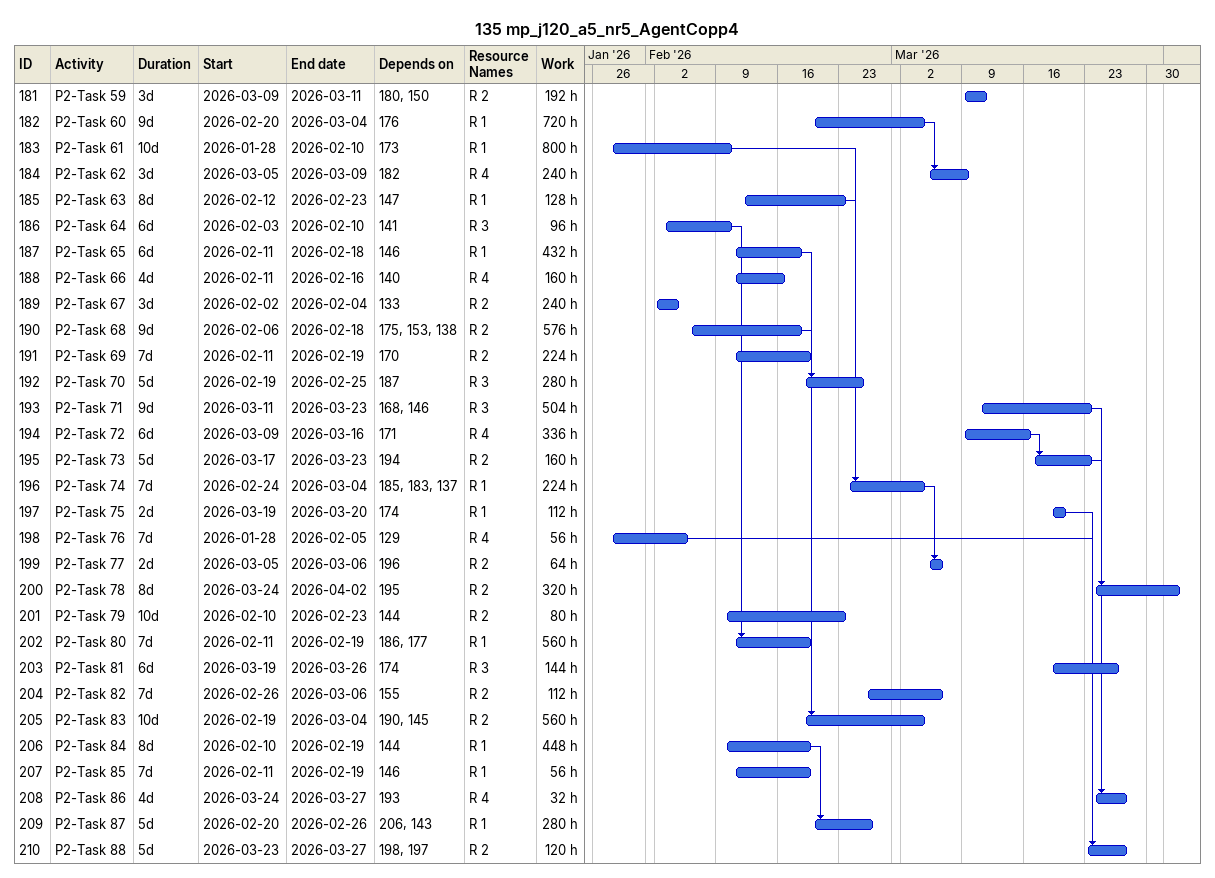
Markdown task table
135 mp_j120_a5_nr5_AgentCopp4

| ID | Task | Duration | Start | Finish | Predecessors | Resources | Work (h) |
|---|---|---|---|---|---|---|---|
| 181 | P2-Task 59 | 3d | 2026-03-09 | 2026-03-11 | 180, 150 | R 2 | 192 |
| 182 | P2-Task 60 | 9d | 2026-02-20 | 2026-03-04 | 176 | R 1 | 720 |
| 183 | P2-Task 61 | 10d | 2026-01-28 | 2026-02-10 | 173 | R 1 | 800 |
| 184 | P2-Task 62 | 3d | 2026-03-05 | 2026-03-09 | 182 | R 4 | 240 |
| 185 | P2-Task 63 | 8d | 2026-02-12 | 2026-02-23 | 147 | R 1 | 128 |
| 186 | P2-Task 64 | 6d | 2026-02-03 | 2026-02-10 | 141 | R 3 | 96 |
| 187 | P2-Task 65 | 6d | 2026-02-11 | 2026-02-18 | 146 | R 1 | 432 |
| 188 | P2-Task 66 | 4d | 2026-02-11 | 2026-02-16 | 140 | R 4 | 160 |
| 189 | P2-Task 67 | 3d | 2026-02-02 | 2026-02-04 | 133 | R 2 | 240 |
| 190 | P2-Task 68 | 9d | 2026-02-06 | 2026-02-18 | 175, 153, 138 | R 2 | 576 |
| 191 | P2-Task 69 | 7d | 2026-02-11 | 2026-02-19 | 170 | R 2 | 224 |
| 192 | P2-Task 70 | 5d | 2026-02-19 | 2026-02-25 | 187 | R 3 | 280 |
| 193 | P2-Task 71 | 9d | 2026-03-11 | 2026-03-23 | 168, 146 | R 3 | 504 |
| 194 | P2-Task 72 | 6d | 2026-03-09 | 2026-03-16 | 171 | R 4 | 336 |
| 195 | P2-Task 73 | 5d | 2026-03-17 | 2026-03-23 | 194 | R 2 | 160 |
| 196 | P2-Task 74 | 7d | 2026-02-24 | 2026-03-04 | 185, 183, 137 | R 1 | 224 |
| 197 | P2-Task 75 | 2d | 2026-03-19 | 2026-03-20 | 174 | R 1 | 112 |
| 198 | P2-Task 76 | 7d | 2026-01-28 | 2026-02-05 | 129 | R 4 | 56 |
| 199 | P2-Task 77 | 2d | 2026-03-05 | 2026-03-06 | 196 | R 2 | 64 |
| 200 | P2-Task 78 | 8d | 2026-03-24 | 2026-04-02 | 195 | R 2 | 320 |
| 201 | P2-Task 79 | 10d | 2026-02-10 | 2026-02-23 | 144 | R 2 | 80 |
| 202 | P2-Task 80 | 7d | 2026-02-11 | 2026-02-19 | 186, 177 | R 1 | 560 |
| 203 | P2-Task 81 | 6d | 2026-03-19 | 2026-03-26 | 174 | R 3 | 144 |
| 204 | P2-Task 82 | 7d | 2026-02-26 | 2026-03-06 | 155 | R 2 | 112 |
| 205 | P2-Task 83 | 10d | 2026-02-19 | 2026-03-04 | 190, 145 | R 2 | 560 |
| 206 | P2-Task 84 | 8d | 2026-02-10 | 2026-02-19 | 144 | R 1 | 448 |
| 207 | P2-Task 85 | 7d | 2026-02-11 | 2026-02-19 | 146 | R 1 | 56 |
| 208 | P2-Task 86 | 4d | 2026-03-24 | 2026-03-27 | 193 | R 4 | 32 |
| 209 | P2-Task 87 | 5d | 2026-02-20 | 2026-02-26 | 206, 143 | R 1 | 280 |
| 210 | P2-Task 88 | 5d | 2026-03-23 | 2026-03-27 | 198, 197 | R 2 | 120 |
